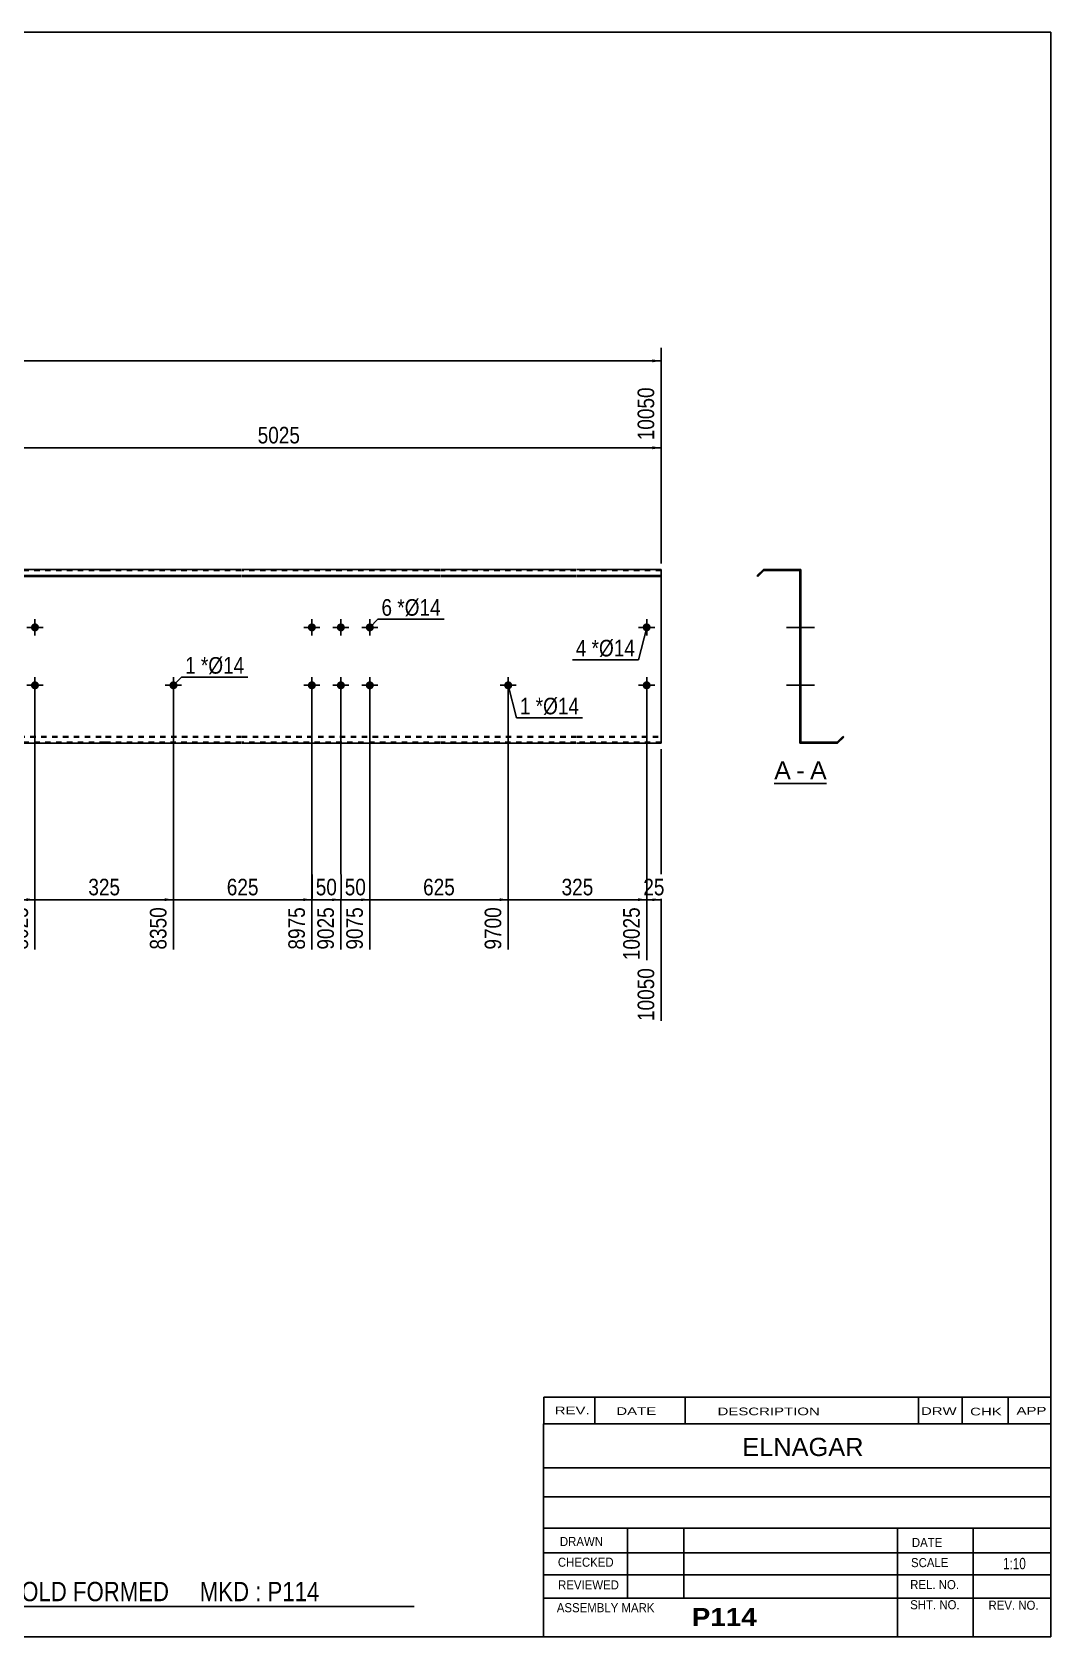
# Model space of a CAD drawing. Header units: millimetres. Extents: x -71 to 331, y -169 to 108.
# Drawn here: x 155.4 to 331.2, y -169.2 to 107.8 of the extents above; entities that cross this region are included whole.
import ezdxf

# ---------------------------------------------------------------- set-up
doc = ezdxf.new("R2010")
doc.units = ezdxf.units.MM
doc.linetypes.add('DXK_LINE_DOT1', pattern=[1.8814, 0.9407, -0.9407])
doc.styles.add('Arial', font='ARIAL.TTF', dxfattribs={"height": 0.2})
doc.styles.add('Arial Bold', font='ARIALBD.TTF', dxfattribs={"height": 0.2})
doc.styles.add('Arial Narrow', font='ARIALN.TTF', dxfattribs={"height": 0.2})

# ---------------------------------------------------------------- blocks, each defined once
blk = doc.blocks.new('Unknown-629083185-1800')
at = {"color": 5, "linetype": 'Continuous'}
for p, q in [((331.25, 107.75), (-68.75, 107.75)), ((-68.75, 107.75), (-68.75, -169.25)), ((331.25, -169.25), (331.25, 107.75)), ((-68.75, -169.25), (331.25, -169.25))]:
    blk.add_line(p, q, dxfattribs=at)
at = {"color": 174, "linetype": 'Continuous', "style": 'Arial'}
blk.add_text('Tekla structures', height=1.9102, rotation=90, dxfattribs=at).set_placement((-69.25, -168.75))
blk = doc.blocks.new('Unknown-629083185-12 - 1236')
at = {"color": 7, "linetype": 'Continuous'}
blk.add_line((283.5, -21.95), (292.53, -21.95), dxfattribs=at)
at = {"color": 0, "linetype": 'Continuous'}
blk.add_wipeout([(286.35, -21.2), (286.35, -18), (283.5, -18), (283.5, -21.2)], dxfattribs=at)
blk.add_wipeout([(288.73, -21.2), (288.73, -18), (287.31, -18), (287.31, -21.2)], dxfattribs=at)
at = {"color": 96, "linetype": 'Continuous', "style": 'Arial'}
blk.add_text('A', height=3.06, dxfattribs=at).set_placement((283.5, -21.2))
at = {"color": 0, "linetype": 'Continuous'}
blk.add_wipeout([(292.53, -21.2), (292.53, -18), (289.69, -18), (289.69, -21.2)], dxfattribs=at)
at = {"color": 96, "linetype": 'Continuous', "style": 'Arial'}
for s, p in [('A', (289.69, -21.2)), ('-', (287.31, -21.2))]:
    blk.add_text(s, height=3.06, dxfattribs=at).set_placement(p)
blk = doc.blocks.new('Bolt-629083185-1223 - 1203')
at = {"linetype": 'Continuous'}
for points in [[(155.18, -5, -1), (156.58, -5, -1)], [(260.77, -5, -1), (262.17, -5, -1)]]:
    blk.add_hatch(color=3, dxfattribs=at).paths.add_polyline_path(points)
at = {"color": 3, "linetype": 'Continuous'}
for p, q in [((157.28, -5), (154.48, -5)), ((155.88, -6.4), (155.88, -3.6)), ((262.87, -5), (260.07, -5)), ((261.47, -6.4), (261.47, -3.6))]:
    blk.add_line(p, q, dxfattribs=at)
blk = doc.blocks.new('Part-629083185-1218 - 1203')
at = {"color": 2, "linetype": 'Continuous'}
for p, q in [((0, 15), (0, -15)), ((14.6, 15), (0, 15)), ((0, 13.94), (14.6, 13.94)), ((38.1, 15), (14.7, 15)), ((14.7, 13.94), (38.1, 13.94)), ((72.39, 15), (38.2, 15)), ((38.2, 13.94), (72.39, 13.94)), ((95.89, 15), (72.49, 15)), ((72.49, 13.94), (95.89, 13.94)), ((120.18, 15), (95.99, 15)), ((95.99, 13.94), (120.18, 13.94)), ((143.68, 15), (120.28, 15)), ((120.28, 13.94), (143.68, 13.94)), ((167.98, 15), (143.78, 15)), ((143.78, 13.94), (167.98, 13.94)), ((191.48, 15), (168.08, 15)), ((168.08, 13.94), (191.48, 13.94)), ((225.77, 15), (191.58, 15)), ((191.58, 13.94), (225.77, 13.94)), ((249.27, 15), (225.87, 15)), ((225.87, 13.94), (249.27, 13.94)), ((263.97, 15), (249.37, 15)), ((249.37, 13.94), (263.97, 13.94)), ((263.97, 13.94), (263.97, 15)), ((263.97, -15), (263.97, 13.94)), ((0, 13.81), (14.6, 13.81)), ((14.7, 13.81), (38.1, 13.81)), ((38.2, 13.81), (72.39, 13.81)), ((72.49, 13.81), (95.89, 13.81)), ((95.99, 13.81), (120.18, 13.81)), ((120.28, 13.81), (143.68, 13.81)), ((143.78, 13.81), (167.98, 13.81)), ((168.08, 13.81), (191.48, 13.81)), ((191.58, 13.81), (225.77, 13.81)), ((225.87, 13.81), (249.27, 13.81)), ((249.37, 13.81), (263.97, 13.81)), ((14.6, -15), (0, -15)), ((38.1, -15), (14.7, -15)), ((72.39, -15), (38.2, -15)), ((95.89, -15), (72.49, -15)), ((120.18, -15), (95.99, -15)), ((143.68, -15), (120.28, -15)), ((167.98, -15), (143.78, -15)), ((191.48, -15), (168.08, -15)), ((225.77, -15), (191.58, -15)), ((249.27, -15), (225.87, -15)), ((263.97, -15), (249.37, -15))]:
    blk.add_line(p, q, dxfattribs=at)
at = {"color": 7, "linetype": 'DXK_LINE_DOT1'}
for p, q in [((14.6, 14.82), (0, 14.82)), ((38.1, 14.82), (14.7, 14.82)), ((72.39, 14.82), (38.2, 14.82)), ((95.89, 14.82), (72.49, 14.82)), ((120.18, 14.82), (95.99, 14.82)), ((143.68, 14.82), (120.28, 14.82)), ((167.98, 14.82), (143.78, 14.82)), ((191.48, 14.82), (168.08, 14.82)), ((225.77, 14.82), (191.58, 14.82)), ((249.27, 14.82), (225.87, 14.82)), ((263.97, 14.82), (249.37, 14.82)), ((0, -13.81), (14.6, -13.81)), ((14.7, -13.81), (38.1, -13.81)), ((38.2, -13.81), (72.39, -13.81)), ((72.49, -13.81), (95.89, -13.81)), ((95.99, -13.81), (120.18, -13.81)), ((120.28, -13.81), (143.68, -13.81)), ((143.78, -13.81), (167.98, -13.81)), ((168.08, -13.81), (191.48, -13.81)), ((191.58, -13.81), (225.77, -13.81)), ((225.87, -13.81), (249.27, -13.81)), ((249.37, -13.81), (263.97, -13.81)), ((0, -13.94), (14.6, -13.94)), ((14.6, -14.82), (0, -14.82)), ((14.7, -13.94), (38.1, -13.94)), ((38.1, -14.82), (14.7, -14.82)), ((38.2, -13.94), (72.39, -13.94)), ((72.39, -14.82), (38.2, -14.82)), ((72.49, -13.94), (95.89, -13.94)), ((95.89, -14.82), (72.49, -14.82)), ((95.99, -13.94), (120.18, -13.94)), ((120.18, -14.82), (95.99, -14.82)), ((120.28, -13.94), (143.68, -13.94)), ((143.68, -14.82), (120.28, -14.82)), ((143.78, -13.94), (167.98, -13.94)), ((167.98, -14.82), (143.78, -14.82)), ((168.08, -13.94), (191.48, -13.94)), ((191.48, -14.82), (168.08, -14.82)), ((191.58, -13.94), (225.77, -13.94)), ((225.77, -14.82), (191.58, -14.82)), ((225.87, -13.94), (249.27, -13.94)), ((249.27, -14.82), (225.87, -14.82)), ((249.37, -13.94), (263.97, -13.94)), ((263.97, -14.82), (249.37, -14.82))]:
    blk.add_line(p, q, dxfattribs=at)
blk = doc.blocks.new('Bolt-629083185-1222 - 1203')
at = {"linetype": 'Continuous'}
for points in [[(202.98, 5, -1), (204.38, 5, -1)], [(207.98, 5, -1), (209.38, 5, -1)], [(212.98, 5, -1), (214.38, 5, -1)], [(202.98, -5, -1), (204.38, -5, -1)], [(207.98, -5, -1), (209.38, -5, -1)], [(212.98, -5, -1), (214.38, -5, -1)]]:
    blk.add_hatch(color=3, dxfattribs=at).paths.add_polyline_path(points)
at = {"color": 3, "linetype": 'Continuous'}
for p, q in [((203.68, 3.6), (203.68, 6.4)), ((208.68, 3.6), (208.68, 6.4)), ((213.68, 3.6), (213.68, 6.4)), ((202.28, 5), (205.08, 5)), ((207.28, 5), (210.08, 5)), ((212.28, 5), (215.08, 5)), ((202.28, -5), (205.08, -5)), ((203.68, -6.4), (203.68, -3.6)), ((207.28, -5), (210.08, -5)), ((208.68, -6.4), (208.68, -3.6)), ((212.28, -5), (215.08, -5)), ((213.68, -6.4), (213.68, -3.6))]:
    blk.add_line(p, q, dxfattribs=at)
blk = doc.blocks.new('Bolt-629083185-1224 - 1203')
at = {"linetype": 'Continuous'}
for points in [[(155.18, 5, -1), (156.58, 5, -1)], [(260.77, 5, -1), (262.17, 5, -1)]]:
    blk.add_hatch(color=3, dxfattribs=at).paths.add_polyline_path(points)
at = {"color": 3, "linetype": 'Continuous'}
for p, q in [((155.88, 3.6), (155.88, 6.4)), ((261.47, 3.6), (261.47, 6.4)), ((157.28, 5), (154.48, 5)), ((262.87, 5), (260.07, 5))]:
    blk.add_line(p, q, dxfattribs=at)
blk = doc.blocks.new('Bolt-629083185-1228 - 1203')
at = {"linetype": 'Continuous'}
blk.add_hatch(color=3, dxfattribs=at).paths.add_polyline_path([(180.48, -5, -1), (179.08, -5, -1)])
at = {"color": 3, "linetype": 'Continuous'}
for p, q in [((181.18, -5), (178.38, -5)), ((179.78, -3.6), (179.78, -6.4))]:
    blk.add_line(p, q, dxfattribs=at)
blk = doc.blocks.new('Bolt-629083185-1229 - 1203')
at = {"linetype": 'Continuous'}
blk.add_hatch(color=3, dxfattribs=at).paths.add_polyline_path([(238.27, -5, -1), (236.87, -5, -1)])
at = {"color": 3, "linetype": 'Continuous'}
for p, q in [((238.97, -5), (236.17, -5)), ((237.57, -3.6), (237.57, -6.4))]:
    blk.add_line(p, q, dxfattribs=at)
blk = doc.blocks.new('Bolt-629083185-1240 - 1236')
at = {"linetype": 'Continuous'}
blk.add_hatch(color=3, dxfattribs=at).paths.add_polyline_path([(287.93, -4.3), (287.93, -5.7), (288.11, -5.7), (288.11, -4.3)])
blk.add_hatch(color=3, dxfattribs=at).paths.add_polyline_path([(287.93, -4.3), (287.93, -5.7), (288.11, -5.7), (288.11, -4.3)])
at = {"color": 3, "linetype": 'Continuous'}
for p, q in [((287.13, -5), (290.43, -5)), ((287.13, -5), (290.43, -5)), ((287.93, -4.3), (288.11, -4.3)), ((287.93, -4.3), (288.11, -4.3)), ((287.93, -5.7), (288.11, -5.7)), ((287.93, -5.7), (288.11, -5.7))]:
    blk.add_line(p, q, dxfattribs=at)
blk = doc.blocks.new('Part-629083185-1238 - 1236')
at = {"color": 2, "linetype": 'Continuous'}
for p, q in [((281.61, 15), (280.55, 13.94)), ((280.55, 13.94), (280.68, 13.81)), ((281.68, 14.82), (280.68, 13.81)), ((281.61, 15), (288.11, 15)), ((281.68, 14.82), (287.93, 14.82)), ((287.93, 14.82), (287.93, -15)), ((288.11, -14.82), (288.11, 15)), ((294.35, -14.82), (295.36, -13.81)), ((295.49, -13.94), (295.36, -13.81)), ((294.43, -15), (287.93, -15)), ((294.35, -14.82), (288.11, -14.82)), ((294.43, -15), (295.49, -13.94))]:
    blk.add_line(p, q, dxfattribs=at)
blk = doc.blocks.new('Bolt-629083185-1239 - 1236')
at = {"linetype": 'Continuous'}
for points in [[(287.93, 5.7), (287.93, 4.3), (288.11, 4.3), (288.11, 5.7)], [(287.93, 5.7), (287.93, 4.3), (288.11, 4.3), (288.11, 5.7)], [(287.93, 5.7), (287.93, 4.3), (288.11, 4.3), (288.11, 5.7)], [(287.93, -4.3), (287.93, -5.7), (288.11, -5.7), (288.11, -4.3)], [(287.93, -4.3), (287.93, -5.7), (288.11, -5.7), (288.11, -4.3)], [(287.93, -4.3), (287.93, -5.7), (288.11, -5.7), (288.11, -4.3)]]:
    blk.add_hatch(color=3, dxfattribs=at).paths.add_polyline_path(points)
at = {"color": 3, "linetype": 'Continuous'}
for p, q in [((288.11, 5.7), (287.93, 5.7)), ((288.11, 5.7), (287.93, 5.7)), ((288.11, 5.7), (287.93, 5.7)), ((289.41, 5), (285.61, 5)), ((289.41, 5), (285.61, 5)), ((289.41, 5), (285.61, 5)), ((288.11, 4.3), (287.93, 4.3)), ((288.11, 4.3), (287.93, 4.3)), ((288.11, 4.3), (287.93, 4.3)), ((289.41, -5), (285.61, -5)), ((289.41, -5), (285.61, -5)), ((289.41, -5), (285.61, -5)), ((288.11, -4.3), (287.93, -4.3)), ((288.11, -4.3), (287.93, -4.3)), ((288.11, -4.3), (287.93, -4.3)), ((288.11, -5.7), (287.93, -5.7)), ((288.11, -5.7), (287.93, -5.7)), ((288.11, -5.7), (287.93, -5.7))]:
    blk.add_line(p, q, dxfattribs=at)
blk = doc.blocks.new('Bolt-629083185-1241 - 1236')
at = {"linetype": 'Continuous'}
blk.add_hatch(color=3, dxfattribs=at).paths.add_polyline_path([(287.93, 5.7), (287.93, 4.3), (288.11, 4.3), (288.11, 5.7)])
blk.add_hatch(color=3, dxfattribs=at).paths.add_polyline_path([(287.93, 5.7), (287.93, 4.3), (288.11, 4.3), (288.11, 5.7)])
at = {"color": 3, "linetype": 'Continuous'}
for p, q in [((287.93, 5.7), (288.11, 5.7)), ((287.93, 5.7), (288.11, 5.7)), ((287.13, 5), (290.43, 5)), ((287.13, 5), (290.43, 5)), ((287.93, 4.3), (288.11, 4.3)), ((287.93, 4.3), (288.11, 4.3))]:
    blk.add_line(p, q, dxfattribs=at)
blk = doc.blocks.new('Bolt-629083185-1242 - 1236')
at = {"linetype": 'Continuous'}
for points in [[(287.93, 5.7), (287.93, 4.3), (288.11, 4.3), (288.11, 5.7)], [(287.93, 5.7), (287.93, 4.3), (288.11, 4.3), (288.11, 5.7)], [(287.93, 5.7), (287.93, 4.3), (288.11, 4.3), (288.11, 5.7)], [(287.93, -4.3), (287.93, -5.7), (288.11, -5.7), (288.11, -4.3)], [(287.93, -4.3), (287.93, -5.7), (288.11, -5.7), (288.11, -4.3)], [(287.93, -4.3), (287.93, -5.7), (288.11, -5.7), (288.11, -4.3)]]:
    blk.add_hatch(color=3, dxfattribs=at).paths.add_polyline_path(points)
at = {"color": 3, "linetype": 'Continuous'}
for p, q in [((288.11, 5.7), (287.93, 5.7)), ((288.11, 5.7), (287.93, 5.7)), ((288.11, 5.7), (287.93, 5.7)), ((289.41, 5), (285.61, 5)), ((289.41, 5), (285.61, 5)), ((289.41, 5), (285.61, 5)), ((288.11, 4.3), (287.93, 4.3)), ((288.11, 4.3), (287.93, 4.3)), ((288.11, 4.3), (287.93, 4.3)), ((289.41, -5), (285.61, -5)), ((289.41, -5), (285.61, -5)), ((289.41, -5), (285.61, -5)), ((288.11, -4.3), (287.93, -4.3)), ((288.11, -4.3), (287.93, -4.3)), ((288.11, -4.3), (287.93, -4.3)), ((288.11, -5.7), (287.93, -5.7)), ((288.11, -5.7), (287.93, -5.7)), ((288.11, -5.7), (287.93, -5.7))]:
    blk.add_line(p, q, dxfattribs=at)
blk = doc.blocks.new('Bolt-629083185-1243 - 1236')
at = {"linetype": 'Continuous'}
blk.add_hatch(color=3, dxfattribs=at).paths.add_polyline_path([(287.93, -4.3), (287.93, -5.7), (288.11, -5.7), (288.11, -4.3)])
blk.add_hatch(color=3, dxfattribs=at).paths.add_polyline_path([(287.93, -4.3), (287.93, -5.7), (288.11, -5.7), (288.11, -4.3)])
at = {"color": 3, "linetype": 'Continuous'}
for p, q in [((287.13, -5), (290.43, -5)), ((287.13, -5), (290.43, -5)), ((287.93, -4.3), (288.11, -4.3)), ((287.93, -4.3), (288.11, -4.3)), ((287.93, -5.7), (288.11, -5.7)), ((287.93, -5.7), (288.11, -5.7))]:
    blk.add_line(p, q, dxfattribs=at)
blk = doc.blocks.new('Bolt-629083185-1244 - 1236')
at = {"linetype": 'Continuous'}
blk.add_hatch(color=3, dxfattribs=at).paths.add_polyline_path([(287.93, 5.7), (287.93, 4.3), (288.11, 4.3), (288.11, 5.7)])
blk.add_hatch(color=3, dxfattribs=at).paths.add_polyline_path([(287.93, 5.7), (287.93, 4.3), (288.11, 4.3), (288.11, 5.7)])
at = {"color": 3, "linetype": 'Continuous'}
for p, q in [((287.93, 5.7), (288.11, 5.7)), ((287.93, 5.7), (288.11, 5.7)), ((287.13, 5), (290.43, 5)), ((287.13, 5), (290.43, 5)), ((287.93, 4.3), (288.11, 4.3)), ((287.93, 4.3), (288.11, 4.3))]:
    blk.add_line(p, q, dxfattribs=at)
blk = doc.blocks.new('Bolt-629083185-1245 - 1236')
at = {"linetype": 'Continuous'}
for points in [[(288.11, 4.3), (288.11, 5.7), (287.93, 5.7), (287.93, 4.3)], [(288.11, -5.7), (288.11, -4.3), (287.93, -4.3), (287.93, -5.7)]]:
    blk.add_hatch(color=3, dxfattribs=at).paths.add_polyline_path(points)
at = {"color": 3, "linetype": 'Continuous'}
for p, q in [((288.11, 5.7), (287.93, 5.7)), ((288.11, 5), (285.93, 5)), ((288.11, 4.3), (287.93, 4.3)), ((288.11, -5), (285.93, -5)), ((288.11, -4.3), (287.93, -4.3)), ((288.11, -5.7), (287.93, -5.7))]:
    blk.add_line(p, q, dxfattribs=at)
blk = doc.blocks.new('Bolt-629083185-1246 - 1236')
at = {"linetype": 'Continuous'}
blk.add_hatch(color=3, dxfattribs=at).paths.add_polyline_path([(288.11, -5.7), (288.11, -4.3), (287.93, -4.3), (287.93, -5.7)])
at = {"color": 3, "linetype": 'Continuous'}
for p, q in [((288.11, -4.3), (287.93, -4.3)), ((288.91, -5), (287.93, -5)), ((288.11, -5.7), (287.93, -5.7))]:
    blk.add_line(p, q, dxfattribs=at)
blk = doc.blocks.new('Bolt-629083185-1247 - 1236')
at = {"linetype": 'Continuous'}
blk.add_hatch(color=3, dxfattribs=at).paths.add_polyline_path([(288.11, -5.7), (288.11, -4.3), (287.93, -4.3), (287.93, -5.7)])
at = {"color": 3, "linetype": 'Continuous'}
for p, q in [((288.11, -4.3), (287.93, -4.3)), ((288.91, -5), (287.93, -5)), ((288.11, -5.7), (287.93, -5.7))]:
    blk.add_line(p, q, dxfattribs=at)
blk = doc.blocks.new('Bolt-629083185-1248 - 1236')
at = {"linetype": 'Continuous'}
blk.add_hatch(color=3, dxfattribs=at).paths.add_polyline_path([(288.11, -5.7), (288.11, -4.3), (287.93, -4.3), (287.93, -5.7)])
at = {"color": 3, "linetype": 'Continuous'}
for p, q in [((288.11, -4.3), (287.93, -4.3)), ((288.91, -5), (287.93, -5)), ((288.11, -5.7), (287.93, -5.7))]:
    blk.add_line(p, q, dxfattribs=at)
blk = doc.blocks.new('Bolt-629083185-1249 - 1236')
at = {"linetype": 'Continuous'}
blk.add_hatch(color=3, dxfattribs=at).paths.add_polyline_path([(288.11, -5.7), (288.11, -4.3), (287.93, -4.3), (287.93, -5.7)])
at = {"color": 3, "linetype": 'Continuous'}
for p, q in [((288.11, -4.3), (287.93, -4.3)), ((288.91, -5), (287.93, -5)), ((288.11, -5.7), (287.93, -5.7))]:
    blk.add_line(p, q, dxfattribs=at)
blk = doc.blocks.new('StraightDimension-629083185-1367 - 1203')
at = {"linetype": 'Continuous'}
for points in [[(1.5, 50.75), (0, 51), (1.5, 51.25)], [(262.47, 51.25), (263.97, 51), (262.47, 50.75)]]:
    blk.add_hatch(color=7, dxfattribs=at).paths.add_polyline_path(points)
at = {"color": 7, "linetype": 'Continuous'}
for p, q in [((0, 16), (0, 53.25)), ((263.97, 16), (263.97, 53.25)), ((0, 51), (263.97, 51))]:
    blk.add_line(p, q, dxfattribs=at)
at = {"color": 0}
blk.add_wipeout([(137.16, 51.15), (137.16, 55.35), (126.81, 55.35), (126.81, 51.15)], dxfattribs=at)
at = {"color": 3, "style": 'Arial Narrow'}
blk.add_text('10050', height=2.863, dxfattribs=at).set_placement((127.41, 51.75))
blk = doc.blocks.new('StraightDimension-629083185-1269 - 1203')
at = {"linetype": 'Continuous'}
blk.add_hatch(color=7, dxfattribs=at).paths.add_polyline_path([(212.18, -41.75), (213.68, -42), (212.18, -42.25)])
at = {"color": 7, "linetype": 'Continuous'}
for p, q in [((208.68, -6), (208.68, -50.61)), ((213.68, -6), (213.68, -50.61)), ((208.68, -42), (213.68, -42))]:
    blk.add_line(p, q, dxfattribs=at)
at = {"color": 0}
blk.add_wipeout([(213.6, -41.85), (213.6, -37.65), (208.75, -37.65), (208.75, -41.85)], dxfattribs=at)
at = {"color": 3, "style": 'Arial Narrow'}
blk.add_text('50', height=2.863, dxfattribs=at).set_placement((209.35, -41.25))
at = {"color": 0, "linetype": 'Continuous'}
blk.add_wipeout([(213.08, -42.7), (208.88, -42.7), (208.88, -51.21), (213.08, -51.21)], dxfattribs=at)
at = {"color": 3, "linetype": 'Continuous', "style": 'Arial Narrow'}
blk.add_text('9075', height=2.863, rotation=90.0002, dxfattribs=at).set_placement((212.48, -50.61))
blk = doc.blocks.new('StraightDimension-629083185-1273 - 1203')
at = {"linetype": 'Continuous'}
blk.add_hatch(color=7, dxfattribs=at).paths.add_polyline_path([(154.38, -41.75), (155.88, -42), (154.38, -42.25)])
at = {"color": 7, "linetype": 'Continuous'}
for p, q in [((108.09, -6), (108.09, -50.61)), ((155.88, -6), (155.88, -50.61)), ((108.09, -42), (155.88, -42))]:
    blk.add_line(p, q, dxfattribs=at)
at = {"color": 0}
blk.add_wipeout([(136.24, -41.85), (136.24, -37.65), (127.73, -37.65), (127.73, -41.85)], dxfattribs=at)
at = {"color": 0, "linetype": 'Continuous'}
blk.add_wipeout([(155.28, -42.7), (151.08, -42.7), (151.08, -51.21), (155.28, -51.21)], dxfattribs=at)
at = {"color": 3, "style": 'Arial Narrow'}
blk.add_text('6000', height=2.863, dxfattribs=at).set_placement((128.33, -41.25))
at = {"color": 3, "linetype": 'Continuous', "style": 'Arial Narrow'}
blk.add_text('8025', height=2.863, rotation=90.0002, dxfattribs=at).set_placement((154.68, -50.61))
blk = doc.blocks.new('StraightDimension-629083185-1268 - 1203')
at = {"linetype": 'Continuous'}
blk.add_hatch(color=7, dxfattribs=at).paths.add_polyline_path([(236.07, -41.75), (237.57, -42), (236.07, -42.25)])
at = {"color": 7, "linetype": 'Continuous'}
for p, q in [((213.68, -6), (213.68, -50.61)), ((237.57, -6), (237.57, -50.61)), ((213.68, -42), (237.57, -42))]:
    blk.add_line(p, q, dxfattribs=at)
at = {"color": 0}
blk.add_wipeout([(228.97, -41.85), (228.97, -37.65), (222.28, -37.65), (222.28, -41.85)], dxfattribs=at)
at = {"color": 0, "linetype": 'Continuous'}
blk.add_wipeout([(236.97, -42.7), (232.77, -42.7), (232.77, -51.21), (236.97, -51.21)], dxfattribs=at)
at = {"color": 3, "style": 'Arial Narrow'}
blk.add_text('625', height=2.863, dxfattribs=at).set_placement((222.88, -41.25))
at = {"color": 3, "linetype": 'Continuous', "style": 'Arial Narrow'}
blk.add_text('9700', height=2.863, rotation=90.0002, dxfattribs=at).set_placement((236.37, -50.61))
blk = doc.blocks.new('StraightDimension-629083185-1266 - 1203')
at = {"linetype": 'Continuous'}
blk.add_hatch(color=7, dxfattribs=at).paths.add_polyline_path([(262.47, -41.75), (263.97, -42), (262.47, -42.25)])
at = {"color": 7, "linetype": 'Continuous'}
for p, q in [((261.47, -6), (261.47, -52.44)), ((263.97, -16), (263.97, -62.94)), ((261.47, -42), (263.97, -42))]:
    blk.add_line(p, q, dxfattribs=at)
at = {"color": 0}
blk.add_wipeout([(265.15, -41.85), (265.15, -37.65), (260.29, -37.65), (260.29, -41.85)], dxfattribs=at)
at = {"color": 0, "linetype": 'Continuous'}
blk.add_wipeout([(263.37, -53.2), (259.17, -53.2), (259.17, -63.54), (263.37, -63.54)], dxfattribs=at)
at = {"color": 3, "style": 'Arial Narrow'}
blk.add_text('25', height=2.863, dxfattribs=at).set_placement((260.89, -41.25))
at = {"color": 3, "linetype": 'Continuous', "style": 'Arial Narrow'}
blk.add_text('10050', height=2.863, rotation=90.0002, dxfattribs=at).set_placement((262.77, -62.94))
blk = doc.blocks.new('StraightDimension-629083185-1267 - 1203')
at = {"linetype": 'Continuous'}
blk.add_hatch(color=7, dxfattribs=at).paths.add_polyline_path([(259.97, -41.75), (261.47, -42), (259.97, -42.25)])
at = {"color": 7, "linetype": 'Continuous'}
for p, q in [((237.57, -6), (237.57, -50.61)), ((261.47, -6), (261.47, -52.44)), ((237.57, -42), (261.47, -42))]:
    blk.add_line(p, q, dxfattribs=at)
at = {"color": 0}
blk.add_wipeout([(252.86, -41.85), (252.86, -37.65), (246.18, -37.65), (246.18, -41.85)], dxfattribs=at)
at = {"color": 0, "linetype": 'Continuous'}
blk.add_wipeout([(260.87, -42.7), (256.67, -42.7), (256.67, -53.04), (260.87, -53.04)], dxfattribs=at)
at = {"color": 3, "style": 'Arial Narrow'}
blk.add_text('325', height=2.863, dxfattribs=at).set_placement((246.78, -41.25))
at = {"color": 3, "linetype": 'Continuous', "style": 'Arial Narrow'}
blk.add_text('10025', height=2.863, rotation=90.0002, dxfattribs=at).set_placement((260.27, -52.44))
blk = doc.blocks.new('StraightDimension-629083185-1270 - 1203')
at = {"linetype": 'Continuous'}
blk.add_hatch(color=7, dxfattribs=at).paths.add_polyline_path([(207.18, -41.75), (208.68, -42), (207.18, -42.25)])
at = {"color": 7, "linetype": 'Continuous'}
for p, q in [((203.68, -6), (203.68, -50.61)), ((208.68, -6), (208.68, -50.61)), ((203.68, -42), (208.68, -42))]:
    blk.add_line(p, q, dxfattribs=at)
at = {"color": 0}
blk.add_wipeout([(208.6, -41.85), (208.6, -37.65), (203.75, -37.65), (203.75, -41.85)], dxfattribs=at)
at = {"color": 3, "style": 'Arial Narrow'}
blk.add_text('50', height=2.863, dxfattribs=at).set_placement((204.35, -41.25))
at = {"color": 0, "linetype": 'Continuous'}
blk.add_wipeout([(208.08, -42.7), (203.88, -42.7), (203.88, -51.21), (208.08, -51.21)], dxfattribs=at)
at = {"color": 3, "linetype": 'Continuous', "style": 'Arial Narrow'}
blk.add_text('9025', height=2.863, rotation=90.0002, dxfattribs=at).set_placement((207.48, -50.61))
blk = doc.blocks.new('StraightDimension-629083185-1271 - 1203')
at = {"linetype": 'Continuous'}
blk.add_hatch(color=7, dxfattribs=at).paths.add_polyline_path([(202.18, -41.75), (203.68, -42), (202.18, -42.25)])
at = {"color": 7, "linetype": 'Continuous'}
for p, q in [((179.78, -6), (179.78, -50.61)), ((203.68, -6), (203.68, -50.61)), ((179.78, -42), (203.68, -42))]:
    blk.add_line(p, q, dxfattribs=at)
at = {"color": 0}
blk.add_wipeout([(195.07, -41.85), (195.07, -37.65), (188.39, -37.65), (188.39, -41.85)], dxfattribs=at)
at = {"color": 0, "linetype": 'Continuous'}
blk.add_wipeout([(203.08, -42.7), (198.88, -42.7), (198.88, -51.21), (203.08, -51.21)], dxfattribs=at)
at = {"color": 3, "style": 'Arial Narrow'}
blk.add_text('625', height=2.863, dxfattribs=at).set_placement((188.99, -41.25))
at = {"color": 3, "linetype": 'Continuous', "style": 'Arial Narrow'}
blk.add_text('8975', height=2.863, rotation=90.0002, dxfattribs=at).set_placement((202.48, -50.61))
blk = doc.blocks.new('StraightDimension-629083185-1272 - 1203')
at = {"linetype": 'Continuous'}
blk.add_hatch(color=7, dxfattribs=at).paths.add_polyline_path([(178.28, -41.75), (179.78, -42), (178.28, -42.25)])
at = {"color": 7, "linetype": 'Continuous'}
for p, q in [((155.88, -6), (155.88, -50.61)), ((179.78, -6), (179.78, -50.61)), ((155.88, -42), (179.78, -42))]:
    blk.add_line(p, q, dxfattribs=at)
at = {"color": 0}
blk.add_wipeout([(171.17, -41.85), (171.17, -37.65), (164.49, -37.65), (164.49, -41.85)], dxfattribs=at)
at = {"color": 0, "linetype": 'Continuous'}
blk.add_wipeout([(179.18, -42.7), (174.98, -42.7), (174.98, -51.21), (179.18, -51.21)], dxfattribs=at)
at = {"color": 3, "style": 'Arial Narrow'}
blk.add_text('325', height=2.863, dxfattribs=at).set_placement((165.09, -41.25))
at = {"color": 3, "linetype": 'Continuous', "style": 'Arial Narrow'}
blk.add_text('8350', height=2.863, rotation=90.0002, dxfattribs=at).set_placement((178.58, -50.61))
blk = doc.blocks.new('StraightDimension-629083185-1335 - 1203')
at = {"linetype": 'Continuous'}
blk.add_hatch(color=7, dxfattribs=at).paths.add_polyline_path([(262.47, 36.25), (263.97, 36), (262.47, 35.75)])
at = {"color": 7, "linetype": 'Continuous'}
for p, q in [((131.98, 6), (131.98, 44.61)), ((263.97, 16), (263.97, 46.44)), ((131.98, 36), (263.97, 36))]:
    blk.add_line(p, q, dxfattribs=at)
at = {"color": 0, "linetype": 'Continuous'}
blk.add_wipeout([(263.37, 47.04), (259.17, 47.04), (259.17, 36.7), (263.37, 36.7)], dxfattribs=at)
at = {"color": 0}
blk.add_wipeout([(202.23, 36.15), (202.23, 40.35), (193.72, 40.35), (193.72, 36.15)], dxfattribs=at)
at = {"color": 3, "linetype": 'Continuous', "style": 'Arial Narrow'}
blk.add_text('10050', height=2.863, rotation=90.0002, dxfattribs=at).set_placement((262.77, 37.3))
at = {"color": 3, "style": 'Arial Narrow'}
blk.add_text('5025', height=2.863, dxfattribs=at).set_placement((194.32, 36.75))
blk = doc.blocks.new('CBS_CALLOFF-629083185-1861')
at = {"color": 7, "linetype": 'Continuous'}
blk.add_line((105.13, -163.98), (221.36, -164), dxfattribs=at)
at = {"color": 3, "linetype": 'Continuous', "style": 'Arial Narrow'}
blk.add_text('QTY= 7 Nos.      COLD FORMED     MKD : P114', height=3.3405, dxfattribs=at).set_placement((122.13, -163.09))
blk = doc.blocks.new('CBS_NAME_BLOG-629083185-1862')
at = {"color": 7, "linetype": 'Continuous'}
for p, q in [((243.66, -132.5), (331.18, -132.5)), ((243.66, -169.21), (243.66, -132.5)), ((243.66, -140.04), (331.18, -140.04)), ((243.73, -145.09), (331.25, -145.09)), ((243.66, -150.46), (331.18, -150.46)), ((258.18, -162.57), (258.18, -150.47)), ((267.87, -162.54), (267.87, -150.47)), ((304.78, -169.21), (304.78, -150.48)), ((317.83, -169.21), (317.83, -150.47)), ((243.67, -154.76), (331.25, -154.74)), ((243.66, -158.51), (331.18, -158.51)), ((243.66, -162.55), (331.18, -162.55)), ((243.66, -169.25), (331.25, -169.25))]:
    blk.add_line(p, q, dxfattribs=at)
at = {"color": 3, "linetype": 'Continuous', "style": 'Arial'}
blk.add_text('ELNAGAR', height=3.133, dxfattribs=at).set_placement((277.98, -138.03))
at = {"color": 3, "linetype": 'Continuous'}
for s, height, style, width, p in [('DRAWN', 1.566, 'Arial', 0.9, (246.49, -153.57)), ('DATE', 1.566, 'Arial', 0.9, (307.25, -153.73)), ('CHECKED', 1.566, 'Arial', 0.9, (246.14, -157.14)), ('SCALE', 1.566, 'Arial', 0.9, (307.1, -157.21)), ('1:10', 1.957, 'Arial Narrow', 0.9, (322.99, -157.57)), ('REVIEWED', 1.566, 'Arial', 0.9, (246.18, -161.06)), ('REL. NO.', 1.566, 'Arial', 0.9, (306.96, -161.01)), ('ASSEMBLY MARK', 1.5663, 'Arial', 0.9, (245.96, -164.99)), ('SHT. NO.', 1.566, 'Arial', 0.9, (306.96, -164.48)), ('REV. NO.', 1.566, 'Arial', 0.9, (320.48, -164.57)), ('P114', 3.131, 'Arial Bold', 1.1, (269.24, -167.39))]:
    blk.add_text(s, height=height, dxfattribs=dict(at, style=style, width=width)).set_placement(p)
blk = doc.blocks.new('CBS_REVISION-629083185-1863')
at = {"color": 7, "linetype": 'Continuous'}
for p, q in [((243.74, -127.87), (331.24, -127.87)), ((243.74, -127.87), (243.74, -132.5)), ((252.54, -127.87), (252.54, -132.5)), ((268.13, -127.87), (268.13, -132.44)), ((308.39, -127.87), (308.39, -132.5)), ((315.93, -127.87), (315.93, -132.5)), ((323.88, -127.87), (323.88, -132.5)), ((243.74, -132.5), (331.24, -132.5))]:
    blk.add_line(p, q, dxfattribs=at)
at = {"color": 7, "style": 'Arial Narrow', "width": 1.7}
for s, height, p in [('REV.', 1.326, (245.6, -130.82)), ('DATE', 1.326, (256.23, -130.94)), ('DESCRIPTION', 1.3257, (273.71, -130.99)), ('DRW', 1.326, (308.82, -130.93)), ('CHK', 1.326, (317.31, -131.02)), ('APP', 1.326, (325.31, -130.87))]:
    blk.add_text(s, height=height, dxfattribs=at).set_placement(p)
blk = doc.blocks.new('MarkSet-629083185-1386 - 1203')
at = {"color": 0}
blk.add_wipeout([(251.06, -0.01), (251.06, 2.99), (249.24, 2.99), (249.24, -0.01)], dxfattribs=at)
blk.add_wipeout([(251.06, -0.01), (251.06, 2.99), (249.24, 2.99), (249.24, -0.01)], dxfattribs=at)
blk.add_wipeout([(253.24, -0.01), (253.24, 2.99), (251.96, 2.99), (251.96, -0.01)], dxfattribs=at)
blk.add_wipeout([(253.24, -0.01), (253.24, 2.99), (251.96, 2.99), (251.96, -0.01)], dxfattribs=at)
at = {"color": 3, "style": 'Arial Narrow'}
blk.add_text('4', height=2.86, dxfattribs=at).set_placement((249.24, -0.01))
at = {"color": 0}
blk.add_wipeout([(259.46, -0.01), (259.46, 2.99), (253.24, 2.99), (253.24, -0.01)], dxfattribs=at)
blk.add_wipeout([(259.46, -0.01), (259.46, 2.99), (253.24, 2.99), (253.24, -0.01)], dxfattribs=at)
at = {"color": 7, "linetype": 'Continuous'}
for p in [(261.47, 5), (248.64, -0.61)]:
    blk.add_line(p, (260.06, -0.61), dxfattribs=at)
at = {"color": 3, "style": 'Arial Narrow'}
for s, height, p in [('*', 2.86, (251.96, -0.01)), ('Ø14', 2.863, (253.24, -0.01))]:
    blk.add_text(s, height=height, dxfattribs=at).set_placement(p)
blk = doc.blocks.new('Mark-629083185-1390 - 1203')
at = {"color": 0}
blk.add_wipeout([(217.52, 7.01), (217.52, 10.01), (215.69, 10.01), (215.69, 7.01)], dxfattribs=at)
blk.add_wipeout([(217.52, 7.01), (217.52, 10.01), (215.69, 10.01), (215.69, 7.01)], dxfattribs=at)
at = {"color": 7, "linetype": 'Continuous'}
blk.add_line((213.68, 5), (215.09, 6.41), dxfattribs=at)
at = {"color": 0}
blk.add_wipeout([(219.7, 7.01), (219.7, 10.01), (218.42, 10.01), (218.42, 7.01)], dxfattribs=at)
blk.add_wipeout([(219.7, 7.01), (219.7, 10.01), (218.42, 10.01), (218.42, 7.01)], dxfattribs=at)
at = {"color": 3, "style": 'Arial Narrow'}
blk.add_text('6', height=2.86, dxfattribs=at).set_placement((215.69, 7.01))
at = {"color": 0}
blk.add_wipeout([(225.91, 7.01), (225.91, 10.01), (219.7, 10.01), (219.7, 7.01)], dxfattribs=at)
blk.add_wipeout([(225.91, 7.01), (225.91, 10.01), (219.7, 10.01), (219.7, 7.01)], dxfattribs=at)
at = {"color": 7, "linetype": 'Continuous'}
blk.add_line((215.09, 6.41), (226.51, 6.41), dxfattribs=at)
at = {"color": 3, "style": 'Arial Narrow'}
for s, height, p in [('*', 2.86, (218.42, 7.01)), ('Ø14', 2.863, (219.7, 7.01))]:
    blk.add_text(s, height=height, dxfattribs=at).set_placement(p)
blk = doc.blocks.new('Mark-629083185-1394 - 1203')
at = {"color": 0}
blk.add_wipeout([(183.62, -2.99), (183.62, 0.01), (181.79, 0.01), (181.79, -2.99)], dxfattribs=at)
blk.add_wipeout([(183.62, -2.99), (183.62, 0.01), (181.79, 0.01), (181.79, -2.99)], dxfattribs=at)
at = {"color": 7, "linetype": 'Continuous'}
blk.add_line((179.78, -5), (181.19, -3.59), dxfattribs=at)
at = {"color": 0}
blk.add_wipeout([(185.8, -2.99), (185.8, 0.01), (184.52, 0.01), (184.52, -2.99)], dxfattribs=at)
blk.add_wipeout([(185.8, -2.99), (185.8, 0.01), (184.52, 0.01), (184.52, -2.99)], dxfattribs=at)
at = {"color": 3, "style": 'Arial Narrow'}
blk.add_text('1', height=2.86, dxfattribs=at).set_placement((181.79, -2.99))
at = {"color": 0}
blk.add_wipeout([(192.01, -2.99), (192.01, 0.01), (185.8, 0.01), (185.8, -2.99)], dxfattribs=at)
blk.add_wipeout([(192.01, -2.99), (192.01, 0.01), (185.8, 0.01), (185.8, -2.99)], dxfattribs=at)
at = {"color": 7, "linetype": 'Continuous'}
blk.add_line((181.19, -3.59), (192.61, -3.59), dxfattribs=at)
at = {"color": 3, "style": 'Arial Narrow'}
for s, height, p in [('*', 2.86, (184.52, -2.99)), ('Ø14', 2.863, (185.8, -2.99))]:
    blk.add_text(s, height=height, dxfattribs=at).set_placement(p)
blk = doc.blocks.new('Mark-629083185-1395 - 1203')
at = {"color": 0}
blk.add_wipeout([(241.42, -10.01), (241.42, -7.01), (239.59, -7.01), (239.59, -10.01)], dxfattribs=at)
blk.add_wipeout([(241.42, -10.01), (241.42, -7.01), (239.59, -7.01), (239.59, -10.01)], dxfattribs=at)
at = {"color": 7, "linetype": 'Continuous'}
blk.add_line((237.57, -5), (238.99, -10.61), dxfattribs=at)
at = {"color": 0}
blk.add_wipeout([(243.59, -10.01), (243.59, -7.01), (242.32, -7.01), (242.32, -10.01)], dxfattribs=at)
blk.add_wipeout([(243.59, -10.01), (243.59, -7.01), (242.32, -7.01), (242.32, -10.01)], dxfattribs=at)
at = {"color": 3, "style": 'Arial Narrow'}
blk.add_text('1', height=2.86, dxfattribs=at).set_placement((239.59, -10.01))
at = {"color": 0}
blk.add_wipeout([(249.81, -10.01), (249.81, -7.01), (243.59, -7.01), (243.59, -10.01)], dxfattribs=at)
blk.add_wipeout([(249.81, -10.01), (249.81, -7.01), (243.59, -7.01), (243.59, -10.01)], dxfattribs=at)
at = {"color": 7, "linetype": 'Continuous'}
blk.add_line((238.99, -10.61), (250.41, -10.61), dxfattribs=at)
at = {"color": 3, "style": 'Arial Narrow'}
for s, height, p in [('*', 2.86, (242.32, -10.01)), ('Ø14', 2.863, (243.59, -10.01))]:
    blk.add_text(s, height=height, dxfattribs=at).set_placement(p)

msp = doc.modelspace()

# ---------------------------------------------------------------- block references
for name in ['Unknown-629083185-1800', 'Part-629083185-1218 - 1203', 'Part-629083185-1238 - 1236', 'Bolt-629083185-1224 - 1203', 'Bolt-629083185-1222 - 1203', 'Bolt-629083185-1239 - 1236', 'Bolt-629083185-1242 - 1236', 'Bolt-629083185-1245 - 1236', 'Bolt-629083185-1241 - 1236', 'Bolt-629083185-1244 - 1236', 'Bolt-629083185-1223 - 1203', 'Bolt-629083185-1228 - 1203', 'Bolt-629083185-1229 - 1203', 'Bolt-629083185-1240 - 1236', 'Bolt-629083185-1243 - 1236', 'Bolt-629083185-1246 - 1236', 'Bolt-629083185-1247 - 1236', 'Bolt-629083185-1248 - 1236', 'Bolt-629083185-1249 - 1236', 'CBS_REVISION-629083185-1863', 'CBS_NAME_BLOG-629083185-1862', 'CBS_CALLOFF-629083185-1861']:
    msp.add_blockref(name, (0, 0))

# ---------------------------------------------------------------- next in the draw order: block references
for name in ['StraightDimension-629083185-1367 - 1203', 'StraightDimension-629083185-1273 - 1203', 'StraightDimension-629083185-1269 - 1203', 'StraightDimension-629083185-1266 - 1203', 'Unknown-629083185-12 - 1236']:
    msp.add_blockref(name, (0, 0))

# ---------------------------------------------------------------- next in the draw order: block references
for name in ['StraightDimension-629083185-1335 - 1203', 'StraightDimension-629083185-1270 - 1203', 'StraightDimension-629083185-1268 - 1203']:
    msp.add_blockref(name, (0, 0))

# ---------------------------------------------------------------- next in the draw order: block references
for name in ['Mark-629083185-1390 - 1203', 'MarkSet-629083185-1386 - 1203', 'StraightDimension-629083185-1271 - 1203', 'StraightDimension-629083185-1267 - 1203']:
    msp.add_blockref(name, (0, 0))

# ---------------------------------------------------------------- next in the draw order: block references
for name in ['Mark-629083185-1395 - 1203', 'StraightDimension-629083185-1272 - 1203']:
    msp.add_blockref(name, (0, 0))

# ---------------------------------------------------------------- next in the draw order: block references
msp.add_blockref('Mark-629083185-1394 - 1203', (0, 0))

doc.saveas('drawing.dxf')
